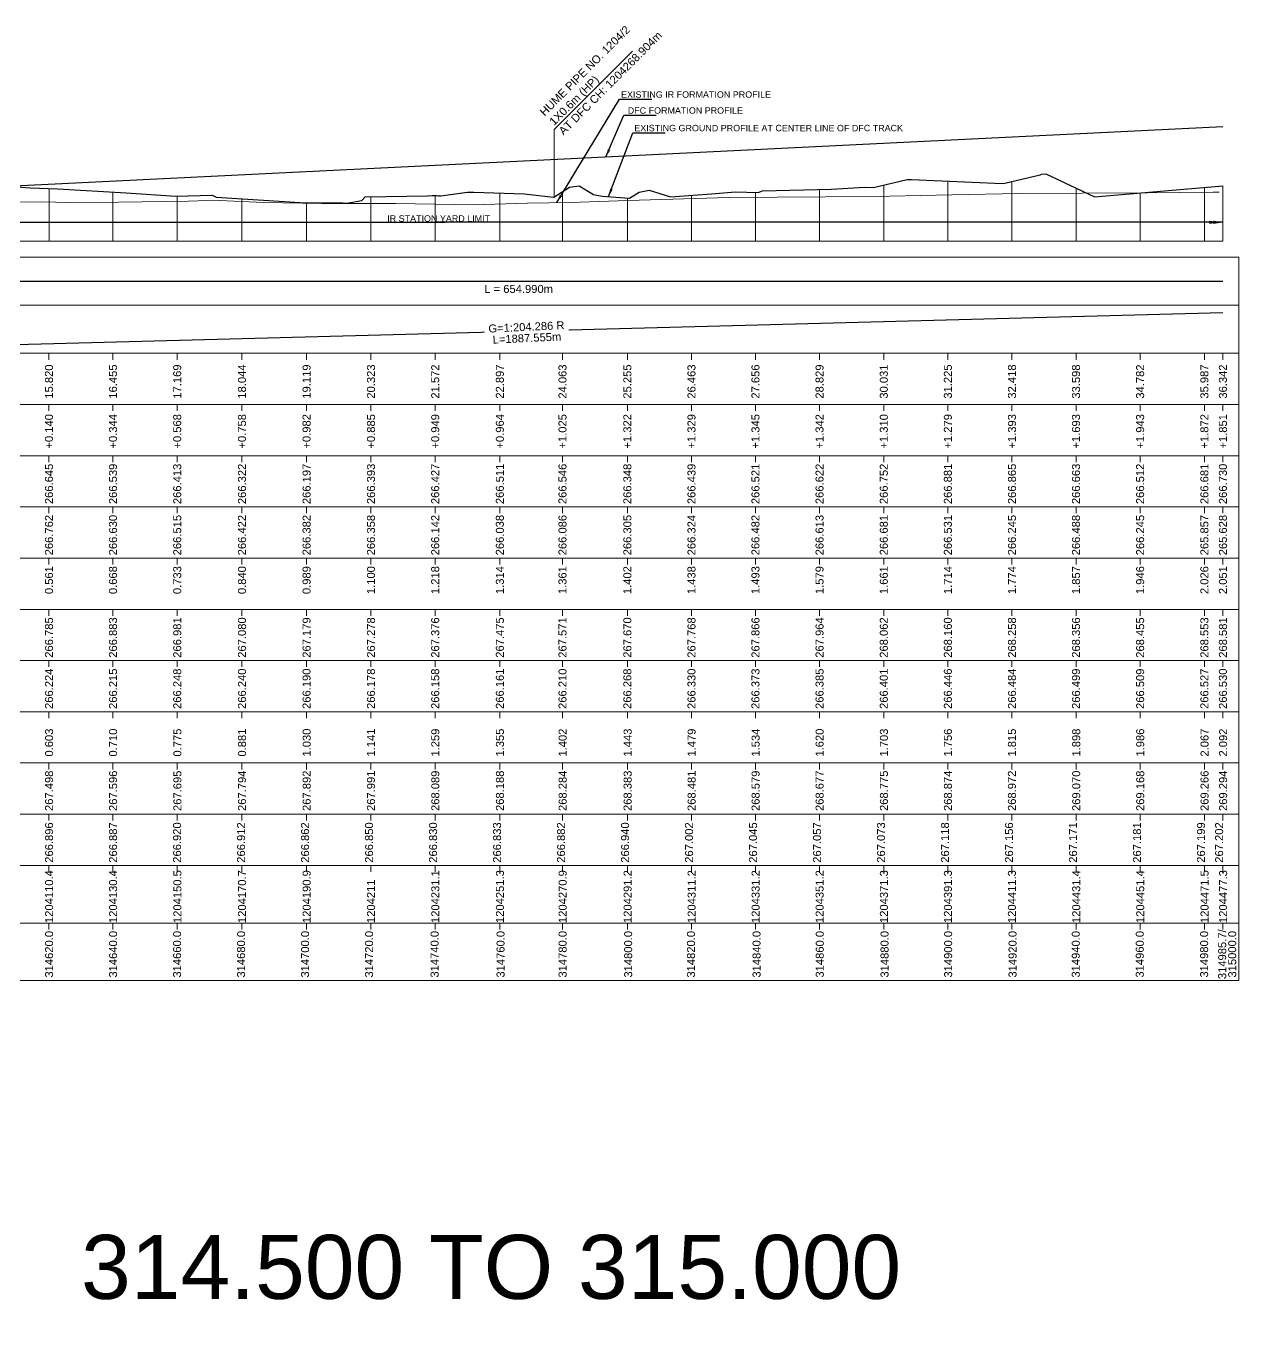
# Model space of a CAD drawing. Header units: metres. Extents: x 26905 to 33492, y -12340 to -11884.
# Drawn here: x 33112.8 to 33491.8, y -12340.4 to -11932.8 of the extents above; entities that cross this region are included whole.
import ezdxf
from ezdxf.enums import TextEntityAlignment as Align

# ---------------------------------------------------------------- set-up
doc = ezdxf.new("R2010")
doc.units = ezdxf.units.M
doc.header["$MEASUREMENT"] = 0
for name, color, linetype, lineweight in [('LS CUT FILL', 10, 'Continuous', 0), ('LS DATUM X', 7, 'Continuous', 0), ('LS EXG GL', 7, 'Continuous', 0), ('LS EXG IR CH', 7, 'Continuous', 0), ('LS EXG RL', 7, 'Continuous', 0), ('LS EXG. FL', 7, 'Continuous', 0), ('LS EXG. GL AT PRO. TOE', 7, 'Continuous', 0), ('LS FRAME', 7, 'Continuous', 0), ('LS PFL-EFL', 10, 'Continuous', 0), ('LS PRL-ERL', 10, 'Continuous', 0), ('LS PRO FL', 10, 'Continuous', 0), ('LS PRO. DFCC CH', 10, 'Continuous', 0), ('LS PRO. RL', 10, 'Continuous', 0), ('LS PROFILE EXG FL', 7, 'Continuous', 25), ('LS PROFILE EXG GL', 7, 'Continuous', 30), ('LS PROFILE PRO FL', 1, 'Continuous', 30), ('LS TICKS', 7, 'Continuous', 0), ('LS TRACK CENTER', 10, 'Continuous', 0), ('Profile Grid', 7, 'Continuous', 0)]:
    doc.layers.add(name, color=color, linetype=linetype, lineweight=lineweight)
for name, color, linetype in [('LS HORIZONTAL ALIGNMENT', 10, 'Continuous'), ('LS VERTICAL ALIGNMENT', 10, 'Continuous'), ('ref text', 3, 'Continuous'), ('STATION YARD LIMIT IN LS', 7, 'Continuous')]:
    doc.layers.add(name, color=color, linetype=linetype)
doc.styles.get("Standard").update_dxf_attribs({"font": 'arial.ttf'})
doc.styles.add('Style-Arial', font='arial.ttf')
doc.styles.add('StyleArial', font='arial.ttf')
doc.dimstyles.get("Standard").update_dxf_attribs({"dimtxt": 0.18, "dimasz": 0.18, "dimexe": 0.18, "dimexo": 0.0625, "dimgap": 0.09, "dimtad": 0, "dimtih": 1, "dimtoh": 1, "dimdec": 4, "dimzin": 0, "dimdsep": 46, "dimtxsty": 'Standard', "dimcen": 0.09, "dimadec": 0, "dimazin": 0, "dimtfac": 1, "dimtdec": 4, "dimtofl": 0, "dimtmove": 0, "dimatfit": 3, "dimfxl": 1, "dimtolj": 1, "dimtzin": 0, "dimarcsym": 0})

msp = doc.modelspace()

# ---------------------------------------------------------------- linework, layer by layer
at = {"layer": 'LS DATUM X', "color": 7, "linetype": 'Continuous', "lineweight": 0}
msp.add_line((33000, -12000), (33486.84, -12000), dxfattribs=at)
at = {"layer": 'LS FRAME', "color": 7, "linetype": 'Continuous', "lineweight": 0, "flags": 128}
for points in [[(32995, -12020), (33491.84, -12020), (33491.84, -12005), (32995, -12005), (32995, -12020)], [(32995, -12035), (33491.84, -12035), (33491.84, -12020), (32995, -12020), (32995, -12035)], [(32995, -12051), (33491.84, -12051), (33491.84, -12035), (32995, -12035), (32995, -12051)], [(32995, -12067), (33491.84, -12067), (33491.84, -12051), (32995, -12051), (32995, -12067)], [(32995, -12083), (33491.84, -12083), (33491.84, -12067), (32995, -12067), (32995, -12083)], [(32995, -12099), (33491.84, -12099), (33491.84, -12083), (32995, -12083), (32995, -12099)], [(32995, -12115), (33491.84, -12115), (33491.84, -12099), (32995, -12099), (32995, -12115)], [(32995, -12131), (33491.84, -12131), (33491.84, -12115), (32995, -12115), (32995, -12131)], [(32995, -12147), (33491.84, -12147), (33491.84, -12131), (32995, -12131), (32995, -12147)], [(32995, -12163), (33491.84, -12163), (33491.84, -12147), (32995, -12147), (32995, -12163)], [(32995, -12179), (33491.84, -12179), (33491.84, -12163), (32995, -12163), (32995, -12179)], [(32995, -12195), (33491.84, -12195), (33491.84, -12179), (32995, -12179), (32995, -12195)], [(32995, -12213), (33491.84, -12213), (33491.84, -12195), (32995, -12195), (32995, -12213)], [(32995, -12231), (33491.84, -12231), (33491.84, -12213), (32995, -12213), (32995, -12231)]]:
    msp.add_lwpolyline(points, close=True, dxfattribs=at)
at = {"layer": 'LS HORIZONTAL ALIGNMENT', "flags": 128}
msp.add_lwpolyline([(33000, -12011.32), (33046.65, -12012.5), (33046.65, -12012.5), (33486.84, -12012.5)], dxfattribs=at)
at = {"layer": 'LS PROFILE EXG FL', "lineweight": 0}
msp.add_lwpolyline([(33103.03, -11987.75), (33117.58, -11987.69), (33126.44, -11987.95), (33141.74, -11987.84), (33163.53, -11987.46), (33166.63, -11987.4), (33170.94, -11987.22), (33187.12, -11987.89), (33205.26, -11988.18), (33228.4, -11988.24), (33252.66, -11988.62), (33269.39, -11988.1), (33282.97, -11987.85), (33300.9, -11987.29), (33332.44, -11986.31), (33362.63, -11986.13), (33382.76, -11985.97), (33402.09, -11985.49), (33423.03, -11985.1), (33442.81, -11984.99), (33463.27, -11984.89), (33483.74, -11984.7), (33485.65, -11984.7)], dxfattribs=at)
at = {"layer": 'LS PROFILE EXG GL', "flags": 128}
msp.add_lwpolyline([(33096.33, -11981.99), (33114.04, -11983.35), (33122.76, -11983.64), (33122.76, -11983.64), (33144.14, -11984.84), (33159.6, -11985.88), (33159.6, -11985.88), (33159.6, -11985.88), (33170.99, -11985.61), (33172.25, -11986.27), (33172.25, -11986.27), (33200.1, -11988.03), (33211.74, -11988.01), (33211.74, -11988.01), (33213.08, -11988.13), (33217.75, -11987.29), (33218.78, -11986.1), (33218.78, -11986.1), (33238.26, -11985.79), (33239.69, -11985.76), (33241.2, -11985.71), (33241.2, -11985.71), (33241.7, -11985.84), (33241.93, -11985.82), (33242.1, -11985.7), (33242.15, -11985.83), (33242.4, -11985.79), (33242.4, -11985.79), (33249.95, -11984.74), (33250.79, -11984.66), (33252.76, -11984.63), (33268.46, -11985.14), (33277.72, -11986.27), (33282.65, -11983.15), (33285.64, -11982.65), (33290.14, -11985.36), (33292.82, -11985.9), (33301.42, -11986.58), (33304.43, -11984.7), (33307.56, -11984.07), (33314.2, -11986.08), (33327.05, -11985.15), (33334.49, -11984.59), (33341.56, -11984.82), (33342.91, -11984.22), (33364.45, -11983.69), (33374.96, -11983.06), (33377.61, -11983.26), (33388.13, -11980.74), (33389.49, -11980.7), (33417.94, -11981.94), (33418.73, -11981.87), (33429.7, -11979.3), (33430.23, -11979.01), (33431.5, -11978.98), (33446.74, -11986.08), (33486.84, -11982.7)], dxfattribs=at)
at = {"layer": 'LS PROFILE PRO FL', "flags": 128}
msp.add_lwpolyline([(33089.97, -11983.62), (33486.84, -11964.19)], dxfattribs=at)
at = {"layer": 'LS TICKS', "color": 7, "linetype": 'Continuous', "lineweight": 0, "flags": 128}
for points in [[(33119.97, -12037), (33119.97, -12035)], [(33139.97, -12037), (33139.97, -12035)], [(33160.05, -12037), (33160.05, -12035)], [(33180.28, -12037), (33180.28, -12035)], [(33200.47, -12037), (33200.47, -12035)], [(33220.6, -12037), (33220.6, -12035)], [(33240.67, -12037), (33240.67, -12035)], [(33260.87, -12037), (33260.87, -12035)], [(33280.45, -12037), (33280.45, -12035)], [(33300.72, -12037), (33300.72, -12035)], [(33320.76, -12037), (33320.76, -12035)], [(33340.75, -12037), (33340.75, -12035)], [(33360.78, -12037), (33360.78, -12035)], [(33380.86, -12037), (33380.86, -12035)], [(33400.88, -12037), (33400.88, -12035)], [(33420.92, -12037), (33420.92, -12035)], [(33440.93, -12037), (33440.93, -12035)], [(33460.97, -12037), (33460.97, -12035)], [(33481.05, -12037), (33481.05, -12035)], [(33486.84, -12037), (33486.84, -12035)], [(33119.97, -12053), (33119.97, -12051)], [(33139.97, -12053), (33139.97, -12051)], [(33160.05, -12053), (33160.05, -12051)], [(33180.28, -12053), (33180.28, -12051)], [(33200.47, -12053), (33200.47, -12051)], [(33220.6, -12053), (33220.6, -12051)], [(33240.67, -12053), (33240.67, -12051)], [(33260.87, -12053), (33260.87, -12051)], [(33280.45, -12053), (33280.45, -12051)], [(33300.72, -12053), (33300.72, -12051)], [(33320.76, -12053), (33320.76, -12051)], [(33340.75, -12053), (33340.75, -12051)], [(33360.78, -12053), (33360.78, -12051)], [(33380.86, -12053), (33380.86, -12051)], [(33400.88, -12053), (33400.88, -12051)], [(33420.92, -12053), (33420.92, -12051)], [(33440.93, -12053), (33440.93, -12051)], [(33460.97, -12053), (33460.97, -12051)], [(33481.05, -12053), (33481.05, -12051)], [(33486.84, -12053), (33486.84, -12051)], [(33119.97, -12069), (33119.97, -12067)], [(33139.97, -12069), (33139.97, -12067)], [(33160.05, -12069), (33160.05, -12067)], [(33180.28, -12069), (33180.28, -12067)], [(33200.47, -12069), (33200.47, -12067)], [(33220.6, -12069), (33220.6, -12067)], [(33240.67, -12069), (33240.67, -12067)], [(33260.87, -12069), (33260.87, -12067)], [(33280.45, -12069), (33280.45, -12067)], [(33300.72, -12069), (33300.72, -12067)], [(33320.76, -12069), (33320.76, -12067)], [(33340.75, -12069), (33340.75, -12067)], [(33360.78, -12069), (33360.78, -12067)], [(33380.86, -12069), (33380.86, -12067)], [(33400.88, -12069), (33400.88, -12067)], [(33420.92, -12069), (33420.92, -12067)], [(33440.93, -12069), (33440.93, -12067)], [(33460.97, -12069), (33460.97, -12067)], [(33481.05, -12069), (33481.05, -12067)], [(33486.84, -12069), (33486.84, -12067)], [(33119.97, -12085), (33119.97, -12083)], [(33139.97, -12085), (33139.97, -12083)], [(33160.05, -12085), (33160.05, -12083)], [(33180.28, -12085), (33180.28, -12083)], [(33200.47, -12085), (33200.47, -12083)], [(33220.6, -12085), (33220.6, -12083)], [(33240.67, -12085), (33240.67, -12083)], [(33260.87, -12085), (33260.87, -12083)], [(33280.45, -12085), (33280.45, -12083)], [(33300.72, -12085), (33300.72, -12083)], [(33320.76, -12085), (33320.76, -12083)], [(33340.75, -12085), (33340.75, -12083)], [(33360.78, -12085), (33360.78, -12083)], [(33380.86, -12085), (33380.86, -12083)], [(33400.88, -12085), (33400.88, -12083)], [(33420.92, -12085), (33420.92, -12083)], [(33440.93, -12085), (33440.93, -12083)], [(33460.97, -12085), (33460.97, -12083)], [(33481.05, -12085), (33481.05, -12083)], [(33486.84, -12085), (33486.84, -12083)], [(33119.97, -12101), (33119.97, -12099)], [(33139.97, -12101), (33139.97, -12099)], [(33160.05, -12101), (33160.05, -12099)], [(33180.28, -12101), (33180.28, -12099)], [(33200.47, -12101), (33200.47, -12099)], [(33220.6, -12101), (33220.6, -12099)], [(33240.67, -12101), (33240.67, -12099)], [(33260.87, -12101), (33260.87, -12099)], [(33280.45, -12101), (33280.45, -12099)], [(33300.72, -12101), (33300.72, -12099)], [(33320.76, -12101), (33320.76, -12099)], [(33340.75, -12101), (33340.75, -12099)], [(33360.78, -12101), (33360.78, -12099)], [(33380.86, -12101), (33380.86, -12099)], [(33400.88, -12101), (33400.88, -12099)], [(33420.92, -12101), (33420.92, -12099)], [(33440.93, -12101), (33440.93, -12099)], [(33460.97, -12101), (33460.97, -12099)], [(33481.05, -12101), (33481.05, -12099)], [(33486.84, -12101), (33486.84, -12099)], [(33119.97, -12117), (33119.97, -12115)], [(33139.97, -12117), (33139.97, -12115)], [(33160.05, -12117), (33160.05, -12115)], [(33180.28, -12117), (33180.28, -12115)], [(33200.47, -12117), (33200.47, -12115)], [(33220.6, -12117), (33220.6, -12115)], [(33240.67, -12117), (33240.67, -12115)], [(33260.87, -12117), (33260.87, -12115)], [(33280.45, -12117), (33280.45, -12115)], [(33300.72, -12117), (33300.72, -12115)], [(33320.76, -12117), (33320.76, -12115)], [(33340.75, -12117), (33340.75, -12115)], [(33360.78, -12117), (33360.78, -12115)], [(33380.86, -12117), (33380.86, -12115)], [(33400.88, -12117), (33400.88, -12115)], [(33420.92, -12117), (33420.92, -12115)], [(33440.93, -12117), (33440.93, -12115)], [(33460.97, -12117), (33460.97, -12115)], [(33481.05, -12117), (33481.05, -12115)], [(33486.84, -12117), (33486.84, -12115)], [(33119.97, -12133), (33119.97, -12131)], [(33139.97, -12133), (33139.97, -12131)], [(33160.05, -12133), (33160.05, -12131)], [(33180.28, -12133), (33180.28, -12131)], [(33200.47, -12133), (33200.47, -12131)], [(33220.6, -12133), (33220.6, -12131)], [(33240.67, -12133), (33240.67, -12131)], [(33260.87, -12133), (33260.87, -12131)], [(33280.45, -12133), (33280.45, -12131)], [(33300.72, -12133), (33300.72, -12131)], [(33320.76, -12133), (33320.76, -12131)], [(33340.75, -12133), (33340.75, -12131)], [(33360.78, -12133), (33360.78, -12131)], [(33380.86, -12133), (33380.86, -12131)], [(33400.88, -12133), (33400.88, -12131)], [(33420.92, -12133), (33420.92, -12131)], [(33440.93, -12133), (33440.93, -12131)], [(33460.97, -12133), (33460.97, -12131)], [(33481.05, -12133), (33481.05, -12131)], [(33486.84, -12133), (33486.84, -12131)], [(33119.97, -12149), (33119.97, -12147)], [(33139.97, -12149), (33139.97, -12147)], [(33160.05, -12149), (33160.05, -12147)], [(33180.28, -12149), (33180.28, -12147)], [(33200.47, -12149), (33200.47, -12147)], [(33220.6, -12149), (33220.6, -12147)], [(33240.67, -12149), (33240.67, -12147)], [(33260.87, -12149), (33260.87, -12147)], [(33280.45, -12149), (33280.45, -12147)], [(33300.72, -12149), (33300.72, -12147)], [(33320.76, -12149), (33320.76, -12147)], [(33340.75, -12149), (33340.75, -12147)], [(33360.78, -12149), (33360.78, -12147)], [(33380.86, -12149), (33380.86, -12147)], [(33400.88, -12149), (33400.88, -12147)], [(33420.92, -12149), (33420.92, -12147)], [(33440.93, -12149), (33440.93, -12147)], [(33460.97, -12149), (33460.97, -12147)], [(33481.05, -12149), (33481.05, -12147)], [(33486.84, -12149), (33486.84, -12147)], [(33119.97, -12165), (33119.97, -12163)], [(33139.97, -12165), (33139.97, -12163)], [(33160.05, -12165), (33160.05, -12163)], [(33180.28, -12165), (33180.28, -12163)], [(33200.47, -12165), (33200.47, -12163)], [(33220.6, -12165), (33220.6, -12163)], [(33240.67, -12165), (33240.67, -12163)], [(33260.87, -12165), (33260.87, -12163)], [(33280.45, -12165), (33280.45, -12163)], [(33300.72, -12165), (33300.72, -12163)], [(33320.76, -12165), (33320.76, -12163)], [(33340.75, -12165), (33340.75, -12163)], [(33360.78, -12165), (33360.78, -12163)], [(33380.86, -12165), (33380.86, -12163)], [(33400.88, -12165), (33400.88, -12163)], [(33420.92, -12165), (33420.92, -12163)], [(33440.93, -12165), (33440.93, -12163)], [(33460.97, -12165), (33460.97, -12163)], [(33481.05, -12165), (33481.05, -12163)], [(33486.84, -12165), (33486.84, -12163)], [(33119.97, -12181), (33119.97, -12179)], [(33139.97, -12181), (33139.97, -12179)], [(33160.05, -12181), (33160.05, -12179)], [(33180.28, -12181), (33180.28, -12179)], [(33200.47, -12181), (33200.47, -12179)], [(33220.6, -12181), (33220.6, -12179)], [(33240.67, -12181), (33240.67, -12179)], [(33260.87, -12181), (33260.87, -12179)], [(33280.45, -12181), (33280.45, -12179)], [(33300.72, -12181), (33300.72, -12179)], [(33320.76, -12181), (33320.76, -12179)], [(33340.75, -12181), (33340.75, -12179)], [(33360.78, -12181), (33360.78, -12179)], [(33380.86, -12181), (33380.86, -12179)], [(33400.88, -12181), (33400.88, -12179)], [(33420.92, -12181), (33420.92, -12179)], [(33440.93, -12181), (33440.93, -12179)], [(33460.97, -12181), (33460.97, -12179)], [(33481.05, -12181), (33481.05, -12179)], [(33486.84, -12181), (33486.84, -12179)], [(33119.97, -12197), (33119.97, -12195)], [(33139.97, -12197), (33139.97, -12195)], [(33160.05, -12197), (33160.05, -12195)], [(33180.28, -12197), (33180.28, -12195)], [(33200.47, -12197), (33200.47, -12195)], [(33220.6, -12197), (33220.6, -12195)], [(33240.67, -12197), (33240.67, -12195)], [(33260.87, -12197), (33260.87, -12195)], [(33280.45, -12197), (33280.45, -12195)], [(33300.72, -12197), (33300.72, -12195)], [(33320.76, -12197), (33320.76, -12195)], [(33340.75, -12197), (33340.75, -12195)], [(33360.78, -12197), (33360.78, -12195)], [(33380.86, -12197), (33380.86, -12195)], [(33400.88, -12197), (33400.88, -12195)], [(33420.92, -12197), (33420.92, -12195)], [(33440.93, -12197), (33440.93, -12195)], [(33460.97, -12197), (33460.97, -12195)], [(33481.05, -12197), (33481.05, -12195)], [(33486.84, -12197), (33486.84, -12195)], [(33119.97, -12215), (33119.97, -12213)], [(33139.97, -12215), (33139.97, -12213)], [(33160.05, -12215), (33160.05, -12213)], [(33180.28, -12215), (33180.28, -12213)], [(33200.47, -12215), (33200.47, -12213)], [(33220.6, -12215), (33220.6, -12213)], [(33240.67, -12215), (33240.67, -12213)], [(33260.87, -12215), (33260.87, -12213)], [(33280.45, -12215), (33280.45, -12213)], [(33300.72, -12215), (33300.72, -12213)], [(33320.76, -12215), (33320.76, -12213)], [(33340.75, -12215), (33340.75, -12213)], [(33360.78, -12215), (33360.78, -12213)], [(33380.86, -12215), (33380.86, -12213)], [(33400.88, -12215), (33400.88, -12213)], [(33420.92, -12215), (33420.92, -12213)], [(33440.93, -12215), (33440.93, -12213)], [(33460.97, -12215), (33460.97, -12213)], [(33481.05, -12215), (33481.05, -12213)], [(33486.84, -12215), (33486.84, -12213)]]:
    msp.add_lwpolyline(points, dxfattribs=at)
at = {"layer": 'LS VERTICAL ALIGNMENT', "flags": 128}
msp.add_lwpolyline([(33089.97, -12032.75), (33486.84, -12022.25)], dxfattribs=at)
at = {"layer": 'Profile Grid', "flags": 128}
for points in [[(33119.98, -12000), (33119.98, -11983.55)], [(33280.45, -12000), (33280.45, -11984.54)], [(33360.79, -12000), (33360.79, -11983.78)], [(33380.87, -12000), (33380.87, -11982.48)], [(33400.89, -12000), (33400.89, -11981.2)], [(33420.92, -12000), (33420.92, -11981.35)], [(33440.94, -12000), (33440.94, -11983.38)], [(33481.05, -12000), (33481.05, -11983.19)], [(33486.84, -12000), (33486.84, -11982.7)], [(33139.97, -12000), (33139.97, -11984.61)], [(33160.06, -12000), (33160.06, -11985.87)], [(33180.28, -12000), (33180.28, -11986.78)], [(33200.47, -12000), (33200.47, -11988.03)], [(33220.6, -12000), (33220.6, -11986.07)], [(33240.68, -12000), (33240.68, -11985.72)], [(33260.88, -12000), (33260.88, -11984.89)], [(33300.73, -12000), (33300.73, -11986.52)], [(33320.77, -12000), (33320.77, -11985.6)], [(33340.75, -12000), (33340.75, -11984.79)], [(33460.98, -12000), (33460.98, -11984.88)]]:
    msp.add_lwpolyline(points, dxfattribs=at)
at = {"layer": 'STATION YARD LIMIT IN LS', "color": 10, "lineweight": 15}
msp.add_lwpolyline([(33277.87, -11986.18), (33277.87, -11979.21), (33277.87, -11965.1), (33302.32, -11940.66)], dxfattribs=at)

# ---------------------------------------------------------------- texts
at = {"layer": 'LS CUT FILL', "style": 'Style-Arial'}
for s, p in [('+0.140', (33119.97, -12054)), ('+0.344', (33139.97, -12054)), ('+0.568', (33160.05, -12054)), ('+0.758', (33180.28, -12054)), ('+0.982', (33200.47, -12054)), ('+0.885', (33220.6, -12054)), ('+0.949', (33240.67, -12054)), ('+0.964', (33260.87, -12054)), ('+1.025', (33280.45, -12054)), ('+1.322', (33300.72, -12054)), ('+1.329', (33320.76, -12054)), ('+1.345', (33340.75, -12054)), ('+1.342', (33360.78, -12054)), ('+1.310', (33380.86, -12054)), ('+1.279', (33400.88, -12054)), ('+1.393', (33420.92, -12054)), ('+1.693', (33440.93, -12054)), ('+1.943', (33460.97, -12054)), ('+1.872', (33481.05, -12054)), ('+1.851', (33486.84, -12054))]:
    msp.add_text(s, height=2.5, rotation=90, dxfattribs=at).set_placement(p, align=Align.MIDDLE_RIGHT)
at = {"layer": 'LS EXG GL', "style": 'Style-Arial'}
for s, p in [('266.645', (33119.97, -12069.5)), ('266.539', (33139.97, -12069.5)), ('266.413', (33160.05, -12069.5)), ('266.322', (33180.28, -12069.5)), ('266.197', (33200.47, -12069.5)), ('266.393', (33220.6, -12069.5)), ('266.427', (33240.67, -12069.5)), ('266.511', (33260.87, -12069.5)), ('266.546', (33280.45, -12069.5)), ('266.348', (33300.72, -12069.5)), ('266.439', (33320.76, -12069.5)), ('266.521', (33340.75, -12069.5)), ('266.622', (33360.78, -12069.5)), ('266.752', (33380.86, -12069.5)), ('266.881', (33400.88, -12069.5)), ('266.865', (33420.92, -12069.5)), ('266.663', (33440.93, -12069.5)), ('266.512', (33460.97, -12069.5)), ('266.681', (33481.05, -12069.5)), ('266.730', (33486.84, -12069.5))]:
    msp.add_text(s, height=2.5, rotation=90, dxfattribs=at).set_placement(p, align=Align.MIDDLE_RIGHT)
at = {"layer": 'LS EXG IR CH', "lineweight": 0, "style": 'Style-Arial'}
for s, p in [('314620.0', (33120, -12215.47)), ('314640.0', (33140, -12215.47)), ('314660.0', (33160, -12215.47)), ('314680.0', (33180, -12215.47)), ('314700.0', (33200, -12215.47)), ('314720.0', (33220, -12215.47)), ('314740.0', (33240.48, -12215.47)), ('314760.0', (33261.09, -12215.47)), ('314780.0', (33280.48, -12215.47)), ('314800.0', (33300.97, -12215.47)), ('314820.0', (33320.61, -12215.47)), ('314840.0', (33341.09, -12215.47)), ('314860.0', (33360.85, -12215.47)), ('314880.0', (33381.09, -12215.47)), ('314900.0', (33400.97, -12215.47)), ('314920.0', (33421.09, -12215.47)), ('314940.0', (33440.85, -12215.47)), ('314960.0', (33460.85, -12215.47)), ('314980.0', (33480.97, -12215.47)), ('314985.7/', (33486.62, -12214.99)), ('315000.0', (33489.75, -12215.47))]:
    msp.add_text(s, height=2.5, rotation=90, dxfattribs=at).set_placement(p, align=Align.MIDDLE_RIGHT)
at = {"layer": 'LS EXG RL', "style": 'Style-Arial'}
for s, p in [('266.896', (33120, -12181.54)), ('266.887', (33140, -12181.54)), ('266.920', (33160, -12181.54)), ('266.912', (33180, -12181.54)), ('266.862', (33200, -12181.54)), ('266.850', (33220, -12181.54)), ('266.830', (33240, -12181.54)), ('266.833', (33260, -12181.54)), ('266.882', (33280, -12181.54)), ('266.940', (33300, -12181.54)), ('267.002', (33320, -12181.54)), ('267.045', (33340, -12181.54)), ('267.057', (33360, -12181.54)), ('267.073', (33380, -12181.54)), ('267.118', (33400, -12181.54)), ('267.156', (33420, -12181.54)), ('267.171', (33440, -12181.54)), ('267.181', (33460, -12181.54)), ('267.199', (33480, -12181.54)), ('267.202', (33485.65, -12181.54))]:
    msp.add_text(s, height=2.5, rotation=90, dxfattribs=at).set_placement(p, align=Align.MIDDLE_RIGHT)
at = {"layer": 'LS EXG. FL'}
for s, p in [('266.224', (33119.97, -12133.5)), ('266.215', (33139.97, -12133.5)), ('266.248', (33160.05, -12133.5)), ('266.240', (33180.28, -12133.5)), ('266.190', (33200.47, -12133.5)), ('266.178', (33220.6, -12133.5)), ('266.158', (33240.67, -12133.5)), ('266.161', (33260.87, -12133.5)), ('266.210', (33280.45, -12133.5)), ('266.268', (33300.72, -12133.5)), ('266.330', (33320.76, -12133.5)), ('266.373', (33340.75, -12133.5)), ('266.385', (33360.78, -12133.5)), ('266.401', (33380.86, -12133.5)), ('266.446', (33400.88, -12133.5)), ('266.484', (33420.92, -12133.5)), ('266.499', (33440.93, -12133.5)), ('266.509', (33460.97, -12133.5)), ('266.527', (33481.05, -12133.5)), ('266.530', (33486.84, -12133.5))]:
    msp.add_text(s, height=2.5, rotation=90, dxfattribs=at).set_placement(p, align=Align.MIDDLE_RIGHT)
at = {"layer": 'LS EXG. GL AT PRO. TOE'}
for s, p in [('266.762', (33119.97, -12085.5)), ('266.630', (33139.97, -12085.5)), ('266.515', (33160.05, -12085.5)), ('266.422', (33180.28, -12085.5)), ('266.382', (33200.47, -12085.5)), ('266.358', (33220.6, -12085.5)), ('266.142', (33240.67, -12085.5)), ('266.038', (33260.87, -12085.5)), ('266.086', (33280.45, -12085.5)), ('266.305', (33300.72, -12085.5)), ('266.324', (33320.76, -12085.5)), ('266.482', (33340.75, -12085.5)), ('266.613', (33360.78, -12085.5)), ('266.681', (33380.86, -12085.5)), ('266.531', (33400.88, -12085.5)), ('266.245', (33420.92, -12085.5)), ('266.488', (33440.93, -12085.5)), ('266.245', (33460.97, -12085.5)), ('265.857', (33481.05, -12085.5)), ('265.628', (33486.84, -12085.5))]:
    msp.add_text(s, height=2.5, rotation=90, dxfattribs=at).set_placement(p, align=Align.MIDDLE_RIGHT)
at = {"layer": 'LS HORIZONTAL ALIGNMENT', "insert": (33266.74, -12014.92), "char_height": 2.5, "attachment_point": 5, "line_spacing_factor": 0.6, "style": 'Style-Arial'}
msp.add_mtext('L = 654.990m', dxfattribs=at)
at = {"layer": 'LS PFL-EFL'}
for s, p in [('0.561', (33119.97, -12101.5)), ('0.668', (33139.97, -12101.5)), ('0.733', (33160.05, -12101.5)), ('0.840', (33180.28, -12101.5)), ('0.989', (33200.47, -12101.5)), ('1.100', (33220.6, -12101.5)), ('1.218', (33240.67, -12101.5)), ('1.314', (33260.87, -12101.5)), ('1.361', (33280.45, -12101.5)), ('1.402', (33300.72, -12101.5)), ('1.438', (33320.76, -12101.5)), ('1.493', (33340.75, -12101.5)), ('1.579', (33360.78, -12101.5)), ('1.661', (33380.86, -12101.5)), ('1.714', (33400.88, -12101.5)), ('1.774', (33420.92, -12101.5)), ('1.857', (33440.93, -12101.5)), ('1.946', (33460.97, -12101.5)), ('2.026', (33481.05, -12101.5)), ('2.051', (33486.84, -12101.5))]:
    msp.add_text(s, height=2.5, rotation=90, dxfattribs=at).set_placement(p, align=Align.MIDDLE_RIGHT)
at = {"layer": 'LS PRL-ERL'}
for s, p in [('0.603', (33121.25, -12161)), ('0.710', (33141.25, -12161)), ('0.775', (33161.35, -12161)), ('0.881', (33181.55, -12161)), ('1.030', (33201.75, -12161)), ('1.141', (33221.85, -12161)), ('1.259', (33241.95, -12161)), ('1.355', (33262.15, -12161)), ('1.402', (33281.75, -12161)), ('1.443', (33302.05, -12161)), ('1.479', (33322.05, -12161)), ('1.534', (33342.05, -12161)), ('1.620', (33362.05, -12161)), ('1.703', (33382.15, -12161)), ('1.756', (33402.15, -12161)), ('1.815', (33422.15, -12161)), ('1.898', (33442.25, -12161)), ('1.986', (33462.25, -12161)), ('2.067', (33482.35, -12161)), ('2.092', (33488.15, -12161))]:
    msp.add_text(s, height=2.5, rotation=90, dxfattribs=at).set_placement(p)
at = {"layer": 'LS PRO FL', "style": 'Style-Arial'}
for s, p in [('266.785', (33119.97, -12117.5)), ('266.883', (33139.97, -12117.5)), ('266.981', (33160.05, -12117.5)), ('267.080', (33180.28, -12117.5)), ('267.179', (33200.47, -12117.5)), ('267.278', (33220.6, -12117.5)), ('267.376', (33240.67, -12117.5)), ('267.475', (33260.87, -12117.5)), ('267.571', (33280.45, -12117.5)), ('267.670', (33300.72, -12117.5)), ('267.768', (33320.76, -12117.5)), ('267.866', (33340.75, -12117.5)), ('267.964', (33360.78, -12117.5)), ('268.062', (33380.86, -12117.5)), ('268.160', (33400.88, -12117.5)), ('268.258', (33420.92, -12117.5)), ('268.356', (33440.93, -12117.5)), ('268.455', (33460.97, -12117.5)), ('268.553', (33481.05, -12117.5)), ('268.581', (33486.84, -12117.5))]:
    msp.add_text(s, height=2.5, rotation=90, dxfattribs=at).set_placement(p, align=Align.MIDDLE_RIGHT)
at = {"layer": 'LS PRO. DFCC CH'}
for s, p in [('1204110.4', (33121.25, -12213)), ('1204130.4', (33141.25, -12213)), ('1204150.5', (33161.35, -12213)), ('1204170.7', (33181.55, -12213)), ('1204190.9', (33201.75, -12213)), ('1204211', (33221.85, -12213)), ('1204231.1', (33241.95, -12213)), ('1204251.3', (33262.15, -12213)), ('1204270.9', (33281.75, -12213)), ('1204291.2', (33302.05, -12213)), ('1204311.2', (33322.05, -12213)), ('1204331.2', (33342.05, -12213)), ('1204351.2', (33362.05, -12213)), ('1204371.3', (33382.15, -12213)), ('1204391.3', (33402.15, -12213)), ('1204411.3', (33422.15, -12213)), ('1204431.4', (33442.25, -12213)), ('1204451.4', (33462.25, -12213)), ('1204471.5', (33482.35, -12213)), ('1204477.3', (33488.15, -12213))]:
    msp.add_text(s, height=2.5, rotation=90, dxfattribs=at).set_placement(p)
at = {"layer": 'LS PRO. RL'}
for s, p in [('267.498', (33121.25, -12178)), ('267.596', (33141.25, -12178)), ('267.695', (33161.35, -12178)), ('267.794', (33181.55, -12178)), ('267.892', (33201.75, -12178)), ('267.991', (33221.85, -12178)), ('268.089', (33241.95, -12178)), ('268.188', (33262.15, -12178)), ('268.284', (33281.75, -12178)), ('268.383', (33302.05, -12178)), ('268.481', (33322.05, -12178)), ('268.579', (33342.05, -12178)), ('268.677', (33362.05, -12178)), ('268.775', (33382.15, -12178)), ('268.874', (33402.15, -12178)), ('268.972', (33422.15, -12178)), ('269.070', (33442.25, -12178)), ('269.168', (33462.25, -12178)), ('269.266', (33482.35, -12178)), ('269.294', (33488.15, -12178))]:
    msp.add_text(s, height=2.5, rotation=90, dxfattribs=at).set_placement(p)
at = {"layer": 'LS PROFILE EXG FL', "color": 7, "linetype": 'Continuous', "lineweight": 0, "style": 'Style-Arial'}
msp.add_text('EXISTING IR FORMATION PROFILE', height=2, dxfattribs=at).set_placement((33298.75, -11955.17, 0))
at = {"layer": 'LS PROFILE EXG GL', "color": 7, "lineweight": 0, "style": 'Style-Arial'}
msp.add_text('EXISTING GROUND PROFILE AT CENTER LINE OF DFC TRACK', height=2, dxfattribs=at).set_placement((33302.9, -11965.64, 0))
at = {"layer": 'LS PROFILE PRO FL', "style": 'Style-Arial'}
msp.add_text('  DFC FORMATION PROFILE', height=2, dxfattribs=at).set_placement((33299.3, -11960.16))
at = {"layer": 'LS TRACK CENTER'}
for s, p in [('15.820', (33119.97, -12038.5)), ('16.455', (33139.97, -12038.5)), ('17.169', (33160.05, -12038.5)), ('18.044', (33180.28, -12038.5)), ('19.119', (33200.47, -12038.5)), ('20.323', (33220.6, -12038.5)), ('21.572', (33240.67, -12038.5)), ('22.897', (33260.87, -12038.5)), ('24.063', (33280.45, -12038.5)), ('25.255', (33300.72, -12038.5)), ('26.463', (33320.76, -12038.5)), ('27.656', (33340.75, -12038.5)), ('28.829', (33360.78, -12038.5)), ('30.031', (33380.86, -12038.5)), ('31.225', (33400.88, -12038.5)), ('32.418', (33420.92, -12038.5)), ('33.598', (33440.93, -12038.5)), ('34.782', (33460.97, -12038.5)), ('35.987', (33481.05, -12038.5)), ('36.342', (33486.84, -12038.5))]:
    msp.add_text(s, height=2.5, rotation=90, dxfattribs=at).set_placement(p, align=Align.MIDDLE_RIGHT)
at = {"layer": 'ref text', "color": 3, "insert": (33130, -12330.71), "char_height": 20, "width": 256.3165, "attachment_point": 7, "bg_fill": 3, "box_fill_scale": 1.5, "bg_fill_color": 256, "bg_fill_transparency": 0}
msp.add_mtext('314.500 TO 315.000', dxfattribs=at)
at = {"layer": 'STATION YARD LIMIT IN LS', "color": 10, "insert": (33273.1, -11959.31), "char_height": 2.5, "width": 59.2436, "attachment_point": 1, "rotation": 45, "style": 'StyleArial'}
msp.add_mtext('\\A1;HUME PIPE NO. 1204/2\\P1X0.6m (HP)\\PAT DFC CH: 1204268.904m', dxfattribs=at)
at = {"layer": 'STATION YARD LIMIT IN LS', "lineweight": 15, "insert": (33241.75, -11992.91), "char_height": 2, "attachment_point": 5, "rotation": 0, "line_spacing_factor": 0.84, "style": 'Style-Arial'}
msp.add_mtext('IR STATION YARD LIMIT', dxfattribs=at)

# ---------------------------------------------------------------- leaders
at = {"layer": 'LS PROFILE EXG FL', "color": 7, "lineweight": -3}
msp.add_leader([(33278.66, -11987.93, 0), (33298.24, -11955.63, 0), (33308.38, -11955.63, 0)], dimstyle='Standard', override={"dimasz": 2.5, "dimexe": 0.25, "dimexo": 0.25, "dimgap": 0.25, "dimtad": 0, "dimtih": 0, "dimtoh": 0, "dimzin": 11, "dimadec": 4, "dimazin": 3, "dimatfit": 1, "dimfrac": 2, "dimtolj": 0, "dimtzin": 11}, dxfattribs=at)
at = {"layer": 'LS PROFILE EXG GL', "color": 7, "lineweight": -3}
msp.add_leader([(33294.86, -11986.06, 0), (33302.39, -11966.09, 0), (33312.53, -11966.09, 0)], dimstyle='Standard', override={"dimasz": 2.5, "dimexe": 0.25, "dimexo": 0.25, "dimgap": 0.25, "dimtad": 0, "dimtih": 0, "dimtoh": 0, "dimzin": 11, "dimadec": 4, "dimazin": 3, "dimatfit": 1, "dimfrac": 2, "dimtolj": 0, "dimtzin": 11}, dxfattribs=at)
at = {"layer": 'LS PROFILE PRO FL', "lineweight": -3}
msp.add_leader([(33294.03, -11973.66), (33299.58, -11960.62), (33309.72, -11960.62)], dimstyle='Standard', override={"dimasz": 2.5, "dimexe": 0.25, "dimexo": 0.25, "dimgap": 0.25, "dimtad": 0, "dimtih": 0, "dimtoh": 0, "dimzin": 11, "dimadec": 4, "dimazin": 3, "dimatfit": 1, "dimfrac": 2, "dimtolj": 0, "dimtzin": 11}, dxfattribs=at)
at = {"layer": 'STATION YARD LIMIT IN LS', "lineweight": 15}
for points in [[(33000, -11994.08), (33242.21, -11994.08)], [(33001.62, -11994.08), (33243.83, -11994.08)], [(33485.59, -11994.08), (33240.96, -11994.08)], [(33486.84, -11994.08), (33242.21, -11994.08)]]:
    msp.add_leader(points, dimstyle='Standard', override={"dimasz": 3}, dxfattribs=at)

# ---------------------------------------------------------------- next in the draw order: texts
at = {"layer": 'LS VERTICAL ALIGNMENT', "insert": (33269.26, -12028.52), "char_height": 2.5, "attachment_point": 5, "rotation": 2.6663, "line_spacing_factor": 0.84, "style": 'Style-Arial', "bg_fill": 2}
msp.add_mtext('G=1:204.286 R\\PL=1887.555m', dxfattribs=at)

doc.saveas('drawing.dxf')
